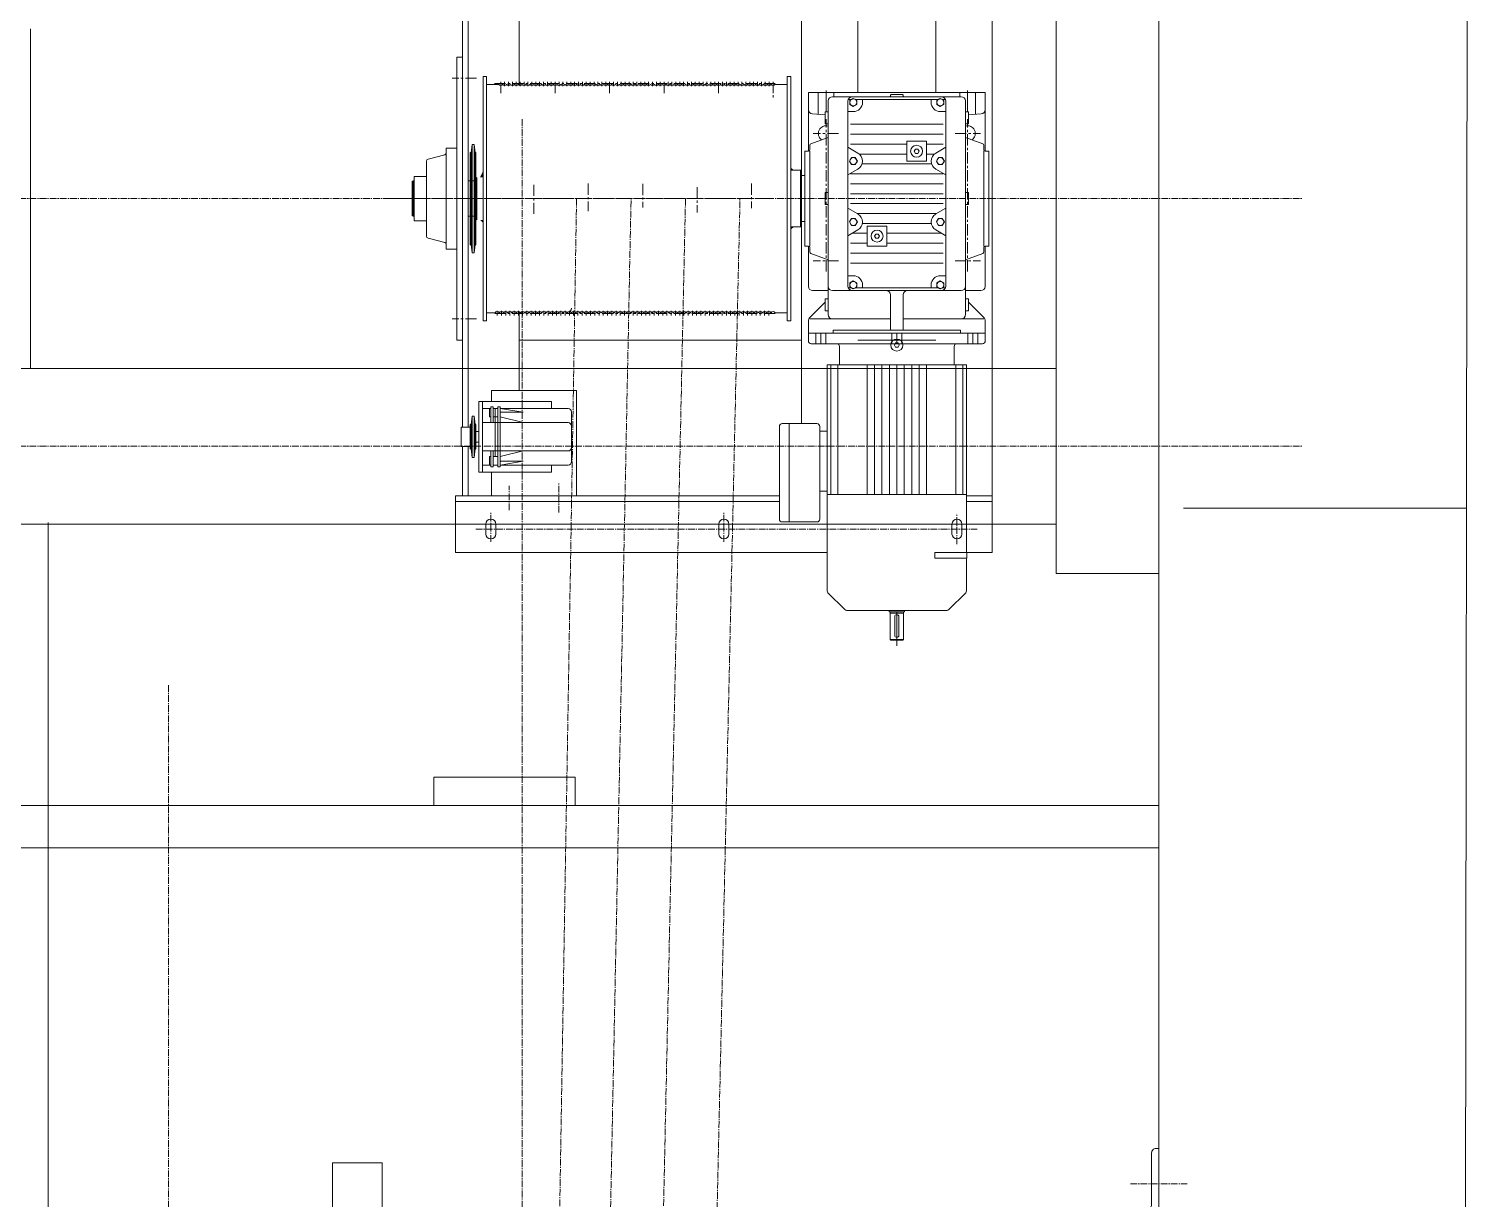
# Model space of a CAD drawing. Header units: millimetres. Extents: x 53635 to 142317, y 101101 to 147193.
# Drawn here: x 75618 to 77653, y 119995 to 121649 of the extents above; entities that cross this region are included whole.
import ezdxf

# ---------------------------------------------------------------- set-up
doc = ezdxf.new("R2010")
doc.units = ezdxf.units.MM
doc.header["$LTSCALE"] = 0.5
doc.header["$MEASUREMENT"] = 0
for name, pattern in [('AXES', [50.8, 31.75, -6.35, 6.35, -6.35]), ('AXES2', [28.575, 19.05, -3.175, 3.175, -3.175]), ('CONTINU', [0])]:
    doc.linetypes.add(name, pattern=pattern)
doc.layers.get('0').update_dxf_attribs({"lineweight": 0})
for name, color, linetype, lineweight in [('-AXE', 1, 'AXES2', 0), ('-beton', 6, 'Continuous', 0), ('-fort', 7, 'Continuous', 0), ('ASHADE', 7, 'CONTINU', 0), ('AXE', 1, 'AXES2', 0), ('AXES', 1, 'AXES', 0), ('FIN', 1, 'Continuous', 0), ('FORT', 7, 'Continuous', 0)]:
    doc.layers.add(name, color=color, linetype=linetype, lineweight=lineweight)

msp = doc.modelspace()

# ---------------------------------------------------------------- linework, layer by layer
at = {"layer": '-AXE'}
for p, q in [((70604.5, 121409.09), (77418.31, 121409.09)), ((70604.5, 121059.09), (77418.31, 121059.09)), ((77175.88, 120016.59), (77256.21, 120016.59))]:
    msp.add_line(p, q, dxfattribs=at)
at = {"layer": '-beton'}
for p, q in [((77626.32, 104896.59), (77653.47, 122516.59)), ((77215.89, 105296.59), (77215.89, 122146.59)), ((77651.08, 120971.59), (77251.08, 120971.59))]:
    msp.add_line(p, q, dxfattribs=at)
at = {"layer": '-fort'}
for p, q in [((75620.9, 121649.09), (75620.9, 121169.09)), ((70960.9, 121169.09), (77070.89, 121169.09)), ((70960.9, 120949.09), (77070.89, 120949.09)), ((75645.9, 120951.59), (75645.9, 119946.59)), ((70815.89, 120551.59), (77215.89, 120551.59)), ((70815.89, 120491.59), (77215.89, 120491.59))]:
    msp.add_line(p, q, dxfattribs=at)
msp.add_lwpolyline([(77215.89, 120879.09), (77215.89, 121939.09), (77070.89, 121939.09), (77070.89, 120879.09)], close=True, dxfattribs=at)
msp.add_lwpolyline([(77205.9, 120060.59, -0.4142136), (77211.9, 120066.59), (77215.9, 120066.59), (77215.9, 119966.59), (77115.9, 119966.59), (77115.9, 119970.59, -0.4142136), (77121.9, 119976.59), (77193.9, 119976.59, 0.4142136), (77205.9, 119988.59)], format="xyb", close=True, dxfattribs=at)
for p, q in [((76223.64, 121609.09), (76223.64, 121209.09)), ((76260.64, 121409.09), (76260.64, 121581.59)), ((76265.64, 121409.09), (76265.64, 121581.59)), ((76690.64, 121409.09), (76690.64, 121581.59)), ((76695.64, 121409.09), (76695.64, 121581.59)), ((76283.08, 121570.59), (76265.64, 121570.59)), ((76288.58, 121570.59), (76288.21, 121570.59)), ((76294.08, 121570.59), (76293.71, 121570.59)), ((76299.58, 121570.59), (76299.21, 121570.59)), ((76305.08, 121570.59), (76304.71, 121570.59)), ((76310.58, 121570.59), (76310.21, 121570.59)), ((76316.08, 121570.59), (76315.71, 121570.59)), ((76321.58, 121570.59), (76321.21, 121570.59)), ((76327.08, 121570.59), (76326.71, 121570.59)), ((76332.58, 121570.59), (76332.21, 121570.59)), ((76338.08, 121570.59), (76337.71, 121570.59)), ((76343.58, 121570.59), (76343.21, 121570.59)), ((76349.08, 121570.59), (76348.71, 121570.59)), ((76354.58, 121570.59), (76354.21, 121570.59)), ((76360.08, 121570.59), (76359.71, 121570.59)), ((76365.58, 121570.59), (76365.21, 121570.59)), ((76371.08, 121570.59), (76370.71, 121570.59)), ((76376.58, 121570.59), (76376.21, 121570.59)), ((76382.08, 121570.59), (76381.71, 121570.59)), ((76387.58, 121570.59), (76387.21, 121570.59)), ((76393.08, 121570.59), (76392.71, 121570.59)), ((76398.58, 121570.59), (76398.21, 121570.59)), ((76404.08, 121570.59), (76403.71, 121570.59)), ((76409.58, 121570.59), (76409.21, 121570.59)), ((76415.08, 121570.59), (76414.71, 121570.59)), ((76420.58, 121570.59), (76420.21, 121570.59)), ((76426.08, 121570.59), (76425.71, 121570.59)), ((76431.58, 121570.59), (76431.21, 121570.59)), ((76437.08, 121570.59), (76436.71, 121570.59)), ((76442.58, 121570.59), (76442.21, 121570.59)), ((76448.08, 121570.59), (76447.71, 121570.59)), ((76453.58, 121570.59), (76453.21, 121570.59)), ((76459.08, 121570.59), (76458.71, 121570.59)), ((76464.58, 121570.59), (76464.21, 121570.59)), ((76470.08, 121570.59), (76469.71, 121570.59)), ((76475.58, 121570.59), (76475.21, 121570.59)), ((76481.08, 121570.59), (76480.71, 121570.59)), ((76486.58, 121570.59), (76486.21, 121570.59)), ((76492.08, 121570.59), (76491.71, 121570.59)), ((76497.58, 121570.59), (76497.21, 121570.59)), ((76503.08, 121570.59), (76502.71, 121570.59)), ((76508.58, 121570.59), (76508.21, 121570.59)), ((76514.08, 121570.59), (76513.71, 121570.59)), ((76519.58, 121570.59), (76519.21, 121570.59)), ((76525.08, 121570.59), (76524.71, 121570.59)), ((76530.58, 121570.59), (76530.21, 121570.59)), ((76536.08, 121570.59), (76535.71, 121570.59)), ((76541.58, 121570.59), (76541.21, 121570.59)), ((76547.08, 121570.59), (76546.71, 121570.59)), ((76552.58, 121570.59), (76552.21, 121570.59)), ((76558.08, 121570.59), (76557.71, 121570.59)), ((76563.58, 121570.59), (76563.21, 121570.59)), ((76569.08, 121570.59), (76568.71, 121570.59)), ((76574.58, 121570.59), (76574.21, 121570.59)), ((76580.08, 121570.59), (76579.71, 121570.59)), ((76585.58, 121570.59), (76585.21, 121570.59)), ((76591.08, 121570.59), (76590.71, 121570.59)), ((76596.58, 121570.59), (76596.21, 121570.59)), ((76602.08, 121570.59), (76601.71, 121570.59)), ((76607.58, 121570.59), (76607.21, 121570.59)), ((76613.08, 121570.59), (76612.71, 121570.59)), ((76618.58, 121570.59), (76618.21, 121570.59)), ((76624.08, 121570.59), (76623.71, 121570.59)), ((76629.58, 121570.59), (76629.21, 121570.59)), ((76635.08, 121570.59), (76634.71, 121570.59)), ((76640.58, 121570.59), (76640.21, 121570.59)), ((76646.08, 121570.59), (76645.71, 121570.59)), ((76651.58, 121570.59), (76651.21, 121570.59)), ((76657.08, 121570.59), (76656.71, 121570.59)), ((76662.58, 121570.59), (76662.21, 121570.59)), ((76668.08, 121570.59), (76667.71, 121570.59)), ((76690.64, 121570.59), (76673.21, 121570.59)), ((76720.64, 121559.09), (76720.64, 121534.67)), ((76845.64, 121559.09), (76720.64, 121559.09)), ((76720.64, 121559.09), (76720.64, 121476.09)), ((76734.64, 121559.09), (76734.64, 121529.09)), ((76745.64, 121562.09), (76745.64, 121531.59)), ((76756.64, 121559.09), (76756.64, 121553.09)), ((76836.64, 121555.09), (76836.64, 121554.09)), ((76845.64, 121556.09), (76837.64, 121556.09)), ((76970.64, 121559.09), (76845.64, 121559.09)), ((76853.64, 121556.09), (76845.64, 121556.09)), ((76854.64, 121555.09), (76854.64, 121554.09)), ((76934.64, 121559.09), (76934.64, 121553.09)), ((76945.64, 121562.09), (76945.64, 121531.59)), ((76956.64, 121559.09), (76956.64, 121529.09)), ((76970.64, 121559.09), (76970.64, 121534.67)), ((76970.64, 121559.09), (76970.64, 121476.09)), ((76748.64, 121547.09), (76748.64, 121285.09)), ((76782.64, 121553.09), (76754.64, 121553.09)), ((76776.14, 121546.59), (76776.14, 121481.69)), ((76781.34, 121549.09), (76777.44, 121549.09)), ((76784.14, 121550.69), (76779.24, 121547.89)), ((76779.24, 121547.89), (76779.24, 121542.29)), ((76779.24, 121542.29), (76784.14, 121539.39)), ((76908.64, 121553.09), (76782.64, 121553.09)), ((76835.64, 121553.09), (76782.64, 121553.09)), ((76784.14, 121550.69), (76789.04, 121547.89)), ((76789.04, 121542.29), (76784.14, 121539.39)), ((76904.27, 121549.09), (76786.94, 121549.09)), ((76789.04, 121547.89), (76789.04, 121542.29)), ((76797.14, 121549.09), (76797.14, 121545.09)), ((76908.64, 121553.09), (76855.64, 121553.09)), ((76894.14, 121549.09), (76894.14, 121545.09)), ((76907.14, 121550.79), (76902.24, 121547.89)), ((76902.24, 121547.89), (76902.24, 121542.29)), ((76902.24, 121542.29), (76907.14, 121539.49)), ((76907.14, 121550.79), (76912.04, 121547.89)), ((76912.04, 121542.29), (76907.14, 121539.49)), ((76936.64, 121553.09), (76908.64, 121553.09)), ((76913.84, 121549.09), (76910.02, 121549.09)), ((76912.04, 121547.89), (76912.04, 121542.29)), ((76915.14, 121546.59), (76915.14, 121481.69)), ((76942.64, 121547.09), (76942.64, 121531.59)), ((76726.22, 121528.69), (76744.14, 121527.41)), ((76748.64, 121531.59), (76744.14, 121531.59)), ((76744.14, 121531.59), (76744.14, 121514.59)), ((76744.14, 121514.59), (76748.64, 121514.59)), ((76748.64, 121514.59), (76748.64, 121531.59)), ((76748.64, 121527.09), (76748.64, 121527.09)), ((76784.14, 121532.09), (76776.14, 121532.09)), ((76911.14, 121514.09), (76780.14, 121514.09)), ((76915.14, 121532.09), (76907.14, 121532.09)), ((76942.64, 121531.59), (76942.64, 121514.59)), ((76947.14, 121531.59), (76942.64, 121531.59)), ((76942.64, 121514.59), (76947.14, 121514.59)), ((76942.64, 121514.59), (76942.64, 121417.59)), ((76947.14, 121514.59), (76947.14, 121531.59)), ((76965.07, 121528.69), (76947.14, 121527.41)), ((76748.64, 121495.55), (76723.96, 121486.56)), ((76911.14, 121500.09), (76780.14, 121500.09)), ((76942.64, 121495.55), (76967.33, 121486.56)), ((76208.64, 121479.59), (76208.64, 121409.09)), ((76209.64, 121480.59), (76223.64, 121480.59)), ((76720.64, 121476.09), (76715.64, 121476.09)), ((76715.64, 121476.09), (76715.64, 121409.09)), ((76722.64, 121484.68), (76722.64, 121478.09)), ((76722.64, 121476.09), (76722.64, 121342.09)), ((76776.14, 121481.69), (76776.14, 121442.49)), ((76776.14, 121481.69), (76790.64, 121473.39)), ((76859.64, 121486.09), (76780.14, 121486.09)), ((76859.64, 121490.09), (76859.64, 121462.09)), ((76887.64, 121490.09), (76859.64, 121490.09)), ((76871.91, 121479.09), (76870.18, 121476.09)), ((76870.18, 121476.09), (76871.91, 121473.09)), ((76875.37, 121479.09), (76871.91, 121479.09)), ((76877.11, 121476.09), (76875.37, 121479.09)), ((76875.37, 121473.09), (76877.11, 121476.09)), ((76887.64, 121490.09), (76887.64, 121462.09)), ((76911.14, 121486.09), (76887.64, 121486.09)), ((76915.14, 121481.69), (76900.64, 121473.39)), ((76915.14, 121481.69), (76915.14, 121442.49)), ((76915.14, 121481.69), (76915.14, 121442.49)), ((76968.64, 121484.68), (76968.64, 121478.09)), ((76968.64, 121476.09), (76968.64, 121342.09)), ((76975.64, 121476.09), (76970.64, 121476.09)), ((76975.64, 121476.09), (76975.64, 121409.09)), ((76180.64, 121461.98), (76180.64, 121409.09)), ((76182.87, 121464.88), (76206.42, 121471.19)), ((76781.34, 121466.99), (76778.54, 121462.09)), ((76778.54, 121462.09), (76781.34, 121457.19)), ((76786.94, 121466.99), (76781.34, 121466.99)), ((76786.94, 121457.19), (76781.34, 121457.19)), ((76786.94, 121466.99), (76789.84, 121462.09)), ((76789.84, 121462.09), (76786.94, 121457.19)), ((76859.64, 121472.09), (76792.45, 121472.09)), ((76894.77, 121458.09), (76796.51, 121458.09)), ((76887.64, 121462.09), (76859.64, 121462.09)), ((76871.91, 121473.09), (76875.37, 121473.09)), ((76898.84, 121472.09), (76887.64, 121472.09)), ((76904.34, 121466.99), (76901.54, 121462.09)), ((76901.54, 121462.09), (76904.34, 121457.19)), ((76909.94, 121466.99), (76904.34, 121466.99)), ((76909.94, 121457.19), (76904.34, 121457.19)), ((76909.94, 121466.99), (76912.84, 121462.09)), ((76912.84, 121462.09), (76909.94, 121457.19)), ((76160.64, 121433.09), (76161.64, 121434.09)), ((76160.64, 121433.09), (76160.64, 121385.09)), ((76161.64, 121434.09), (76161.64, 121384.09)), ((76161.64, 121434.09), (76163.04, 121434.09)), ((76163.04, 121440.34), (76163.04, 121377.84)), ((76163.04, 121440.34), (76180.64, 121440.34)), ((76239.64, 121434.09), (76250.64, 121434.09)), ((76251.64, 121439.09), (76250.64, 121438.09)), ((76251.64, 121439.09), (76251.64, 121379.09)), ((76695.64, 121449.09), (76709.64, 121449.09)), ((76710.64, 121448.09), (76709.64, 121449.09)), ((76709.64, 121449.09), (76709.64, 121369.09)), ((76710.64, 121448.09), (76710.64, 121370.09)), ((76710.64, 121441.59), (76715.64, 121441.59)), ((76710.64, 121441.59), (76710.64, 121376.59)), ((76710.64, 121439.09), (76710.64, 121379.09)), ((76715.64, 121441.59), (76715.64, 121441.59)), ((76790.64, 121450.79), (76776.14, 121442.49)), ((76776.14, 121442.49), (76776.14, 121395.69)), ((76911.14, 121444.09), (76780.14, 121444.09)), ((76900.64, 121450.79), (76915.14, 121442.49)), ((76915.14, 121442.49), (76915.14, 121395.69)), ((76748.64, 121417.59), (76744.14, 121417.59)), ((76744.14, 121417.59), (76744.14, 121400.59)), ((76748.64, 121400.59), (76748.64, 121417.59)), ((76911.14, 121430.09), (76780.14, 121430.09)), ((76911.14, 121416.09), (76780.14, 121416.09)), ((76911.14, 121416.09), (76780.14, 121416.09)), ((76942.64, 121417.59), (76942.64, 121400.59)), ((76947.14, 121417.59), (76942.64, 121417.59)), ((76947.14, 121400.59), (76947.14, 121417.59)), ((76180.64, 121409.09), (76180.64, 121356.16)), ((76208.64, 121338.59), (76208.64, 121409.09)), ((76260.64, 121236.59), (76260.64, 121409.09)), ((76265.64, 121409.09), (76265.64, 121236.59)), ((76690.64, 121409.09), (76690.64, 121236.59)), ((76695.64, 121236.59), (76695.64, 121409.09)), ((76715.64, 121409.09), (76715.64, 121342.09)), ((76744.14, 121400.59), (76748.64, 121400.59)), ((76776.14, 121395.69), (76776.14, 121356.49)), ((76776.14, 121395.69), (76790.64, 121387.39)), ((76911.14, 121402.09), (76780.14, 121402.09)), ((76915.14, 121395.69), (76900.64, 121387.39)), ((76915.14, 121395.69), (76915.14, 121356.49)), ((76915.14, 121395.69), (76915.14, 121356.49)), ((76942.64, 121400.59), (76947.14, 121400.59)), ((76942.64, 121400.59), (76942.64, 121285.09)), ((76942.64, 121400.59), (76942.64, 121285.09)), ((76975.64, 121409.09), (76975.64, 121342.09)), ((76160.64, 121385.09), (76161.64, 121384.09)), ((76161.64, 121384.09), (76163.04, 121384.09)), ((76163.04, 121377.84), (76180.64, 121377.84)), ((76239.64, 121384.09), (76250.64, 121384.09)), ((76250.64, 121380.09), (76251.64, 121379.09)), ((76710.64, 121376.59), (76715.64, 121376.59)), ((76715.64, 121376.59), (76715.64, 121376.59)), ((76781.34, 121380.99), (76778.54, 121376.09)), ((76778.54, 121376.09), (76781.34, 121371.19)), ((76786.94, 121380.99), (76781.34, 121380.99)), ((76786.94, 121380.99), (76789.84, 121376.09)), ((76789.84, 121376.09), (76786.94, 121371.19)), ((76901.87, 121388.09), (76789.42, 121388.09)), ((76894.3, 121374.09), (76796.99, 121374.09)), ((76904.34, 121380.99), (76901.54, 121376.09)), ((76901.54, 121376.09), (76904.34, 121371.19)), ((76909.94, 121380.99), (76904.34, 121380.99)), ((76909.94, 121380.99), (76912.84, 121376.09)), ((76912.84, 121376.09), (76909.94, 121371.19)), ((76182.87, 121353.29), (76206.42, 121346.98)), ((76695.64, 121369.09), (76709.64, 121369.09)), ((76710.64, 121370.09), (76709.64, 121369.09)), ((76790.64, 121364.79), (76776.14, 121356.49)), ((76776.14, 121356.49), (76776.14, 121285.59)), ((76786.94, 121371.19), (76781.34, 121371.19)), ((76803.64, 121360.09), (76782.43, 121360.09)), ((76803.64, 121370.09), (76803.64, 121342.09)), ((76831.64, 121370.09), (76803.64, 121370.09)), ((76815.91, 121359.09), (76814.18, 121356.09)), ((76814.18, 121356.09), (76815.91, 121353.09)), ((76819.37, 121359.09), (76815.91, 121359.09)), ((76815.91, 121353.09), (76819.37, 121353.09)), ((76821.11, 121356.09), (76819.37, 121359.09)), ((76819.37, 121353.09), (76821.11, 121356.09)), ((76831.64, 121370.09), (76831.64, 121342.09)), ((76908.85, 121360.09), (76831.64, 121360.09)), ((76900.64, 121364.79), (76915.14, 121356.49)), ((76909.94, 121371.19), (76904.34, 121371.19)), ((76915.14, 121356.49), (76915.14, 121285.59)), ((76209.64, 121337.59), (76223.64, 121337.59)), ((76720.64, 121342.09), (76715.64, 121342.09)), ((76720.64, 121342.09), (76720.64, 121285.09)), ((76722.64, 121340.09), (76722.64, 121333.49)), ((76723.96, 121331.61), (76748.64, 121322.62)), ((76803.64, 121346.09), (76780.14, 121346.09)), ((76911.14, 121332.09), (76780.14, 121332.09)), ((76831.64, 121342.09), (76803.64, 121342.09)), ((76911.14, 121346.09), (76831.64, 121346.09)), ((76967.33, 121331.61), (76942.64, 121322.62)), ((76968.64, 121340.09), (76968.64, 121333.49)), ((76975.64, 121342.09), (76970.64, 121342.09)), ((76970.64, 121342.09), (76970.64, 121285.09)), ((76911.14, 121318.09), (76780.14, 121318.09)), ((76784.14, 121300.09), (76776.14, 121300.09)), ((76784.14, 121292.69), (76779.24, 121289.89)), ((76784.14, 121292.69), (76789.04, 121289.89)), ((76907.14, 121292.69), (76902.24, 121289.89)), ((76915.14, 121300.09), (76907.14, 121300.09)), ((76907.14, 121292.69), (76912.04, 121289.89)), ((76748.64, 121279.09), (76726.64, 121279.09)), ((76748.64, 121285.09), (76748.64, 121245.09)), ((76748.64, 121279.09), (76748.64, 121267.09)), ((76782.64, 121279.09), (76754.64, 121279.09)), ((76781.27, 121283.09), (76777.44, 121283.09)), ((76779.24, 121289.89), (76779.24, 121284.29)), ((76779.24, 121284.29), (76784.14, 121281.39)), ((76908.64, 121279.09), (76782.64, 121279.09)), ((76789.04, 121284.29), (76784.14, 121281.39)), ((76904.27, 121283.09), (76787.02, 121283.09)), ((76789.04, 121289.89), (76789.04, 121284.29)), ((76797.14, 121287.09), (76797.14, 121283.09)), ((76836.64, 121273.09), (76836.64, 121224.09)), ((76854.64, 121273.09), (76854.64, 121224.09)), ((76894.14, 121287.09), (76894.14, 121283.09)), ((76902.24, 121289.89), (76902.24, 121284.29)), ((76902.24, 121284.29), (76907.14, 121281.39)), ((76912.04, 121284.29), (76907.14, 121281.39)), ((76936.64, 121279.09), (76908.64, 121279.09)), ((76913.84, 121283.09), (76910.02, 121283.09)), ((76912.04, 121289.89), (76912.04, 121284.29)), ((76942.64, 121285.09), (76942.64, 121267.59)), ((76964.64, 121279.09), (76942.64, 121279.09)), ((76942.64, 121279.09), (76942.64, 121267.59)), ((76744.14, 121262.58), (76722.4, 121240.84)), ((76748.64, 121267.59), (76744.14, 121267.59)), ((76744.14, 121267.59), (76744.14, 121250.59)), ((76744.14, 121250.59), (76748.64, 121250.59)), ((76748.64, 121250.59), (76748.64, 121267.59)), ((76748.64, 121267.09), (76748.64, 121267.08)), ((76942.64, 121267.59), (76942.64, 121250.59)), ((76947.14, 121267.59), (76942.64, 121267.59)), ((76942.64, 121250.59), (76947.14, 121250.59)), ((76942.64, 121250.59), (76942.64, 121245.09)), ((76947.14, 121250.59), (76947.14, 121267.59)), ((76947.14, 121262.59), (76968.89, 121240.84)), ((76277.82, 121247.59), (76265.64, 121247.59)), ((76283.82, 121247.59), (76283.47, 121247.59)), ((76289.82, 121247.59), (76289.47, 121247.59)), ((76295.82, 121247.59), (76295.47, 121247.59)), ((76301.82, 121247.59), (76301.47, 121247.59)), ((76307.82, 121247.59), (76307.47, 121247.59)), ((76313.82, 121247.59), (76313.47, 121247.59)), ((76319.82, 121247.59), (76319.47, 121247.59)), ((76325.82, 121247.59), (76325.47, 121247.59)), ((76331.82, 121247.59), (76331.47, 121247.59)), ((76337.82, 121247.59), (76337.47, 121247.59)), ((76343.82, 121247.59), (76343.47, 121247.59)), ((76349.82, 121247.59), (76349.47, 121247.59)), ((76355.82, 121247.59), (76355.47, 121247.59)), ((76361.82, 121247.59), (76361.47, 121247.59)), ((76367.82, 121247.59), (76367.47, 121247.59)), ((76373.82, 121247.59), (76373.47, 121247.59)), ((76379.82, 121247.59), (76379.47, 121247.59)), ((76385.82, 121247.59), (76385.47, 121247.59)), ((76391.82, 121247.59), (76391.47, 121247.59)), ((76397.82, 121247.59), (76397.47, 121247.59)), ((76403.82, 121247.59), (76403.47, 121247.59)), ((76409.82, 121247.59), (76409.47, 121247.59)), ((76415.82, 121247.59), (76415.47, 121247.59)), ((76421.82, 121247.59), (76421.47, 121247.59)), ((76427.82, 121247.59), (76427.47, 121247.59)), ((76433.82, 121247.59), (76433.47, 121247.59)), ((76439.82, 121247.59), (76439.47, 121247.59)), ((76445.82, 121247.59), (76445.47, 121247.59)), ((76451.82, 121247.59), (76451.47, 121247.59)), ((76457.82, 121247.59), (76457.47, 121247.59)), ((76463.82, 121247.59), (76463.47, 121247.59)), ((76469.82, 121247.59), (76469.47, 121247.59)), ((76475.82, 121247.59), (76475.47, 121247.59)), ((76481.82, 121247.59), (76481.47, 121247.59)), ((76487.82, 121247.59), (76487.47, 121247.59)), ((76493.82, 121247.59), (76493.47, 121247.59)), ((76499.82, 121247.59), (76499.47, 121247.59)), ((76505.82, 121247.59), (76505.47, 121247.59)), ((76511.82, 121247.59), (76511.47, 121247.59)), ((76517.82, 121247.59), (76517.47, 121247.59)), ((76523.82, 121247.59), (76523.47, 121247.59)), ((76529.82, 121247.59), (76529.47, 121247.59)), ((76535.82, 121247.59), (76535.47, 121247.59)), ((76541.82, 121247.59), (76541.47, 121247.59)), ((76547.82, 121247.59), (76547.47, 121247.59)), ((76553.82, 121247.59), (76553.47, 121247.59)), ((76559.82, 121247.59), (76559.47, 121247.59)), ((76565.82, 121247.59), (76565.47, 121247.59)), ((76571.82, 121247.59), (76571.47, 121247.59)), ((76577.82, 121247.59), (76577.47, 121247.59)), ((76583.82, 121247.59), (76583.47, 121247.59)), ((76589.82, 121247.59), (76589.47, 121247.59)), ((76595.82, 121247.59), (76595.47, 121247.59)), ((76601.82, 121247.59), (76601.47, 121247.59)), ((76607.82, 121247.59), (76607.47, 121247.59)), ((76613.82, 121247.59), (76613.47, 121247.59)), ((76619.82, 121247.59), (76619.47, 121247.59)), ((76625.82, 121247.59), (76625.47, 121247.59)), ((76631.82, 121247.59), (76631.47, 121247.59)), ((76637.82, 121247.59), (76637.47, 121247.59)), ((76643.82, 121247.59), (76643.47, 121247.59)), ((76649.82, 121247.59), (76649.47, 121247.59)), ((76655.82, 121247.59), (76655.47, 121247.59)), ((76661.82, 121247.59), (76661.47, 121247.59)), ((76667.82, 121247.59), (76667.47, 121247.59)), ((76690.64, 121247.59), (76673.47, 121247.59)), ((76720.64, 121236.6), (76720.64, 121219.09)), ((76836.64, 121239.09), (76722.64, 121239.09)), ((76836.64, 121239.09), (76754.64, 121239.09)), ((76854.64, 121239.09), (76854.64, 121239.09)), ((76968.64, 121239.09), (76854.64, 121239.09)), ((76854.64, 121239.09), (76854.64, 121239.09)), ((76936.64, 121239.09), (76854.64, 121239.09)), ((76970.64, 121236.6), (76970.64, 121219.09)), ((76755.64, 121219.09), (76720.64, 121219.09)), ((76720.64, 121219.09), (76720.64, 121208.09)), ((76720.64, 121219.09), (76720.64, 121219.09)), ((76720.64, 121219.09), (76720.64, 121219.09)), ((76755.64, 121219.09), (76720.64, 121219.09)), ((76731.14, 121219.09), (76731.14, 121204.09)), ((76738.14, 121219.09), (76738.14, 121204.09)), ((76745.14, 121219.09), (76745.14, 121204.09)), ((76935.64, 121223.09), (76755.64, 121223.09)), ((76755.64, 121223.09), (76755.64, 121219.09)), ((76935.64, 121219.09), (76755.64, 121219.09)), ((76935.64, 121219.09), (76755.64, 121219.09)), ((76838.64, 121219.09), (76838.64, 121204.09)), ((76838.64, 121219.09), (76838.64, 121204.09)), ((76838.64, 121219.09), (76838.64, 121204.09)), ((76838.64, 121219.09), (76838.64, 121204.09)), ((76845.64, 121219.09), (76845.64, 121204.09)), ((76845.64, 121219.09), (76845.64, 121204.09)), ((76845.64, 121219.09), (76845.64, 121204.09)), ((76852.64, 121219.09), (76852.64, 121204.09)), ((76852.64, 121219.09), (76852.64, 121204.09)), ((76852.64, 121219.09), (76852.64, 121204.09)), ((76852.64, 121219.09), (76852.64, 121204.09)), ((76935.64, 121223.09), (76935.64, 121219.09)), ((76970.64, 121219.09), (76935.64, 121219.09)), ((76970.64, 121219.09), (76935.64, 121219.09)), ((76946.14, 121219.09), (76946.14, 121204.09)), ((76953.14, 121219.09), (76953.14, 121204.09)), ((76960.14, 121219.09), (76960.14, 121204.09)), ((76970.64, 121219.09), (76970.64, 121208.09)), ((76760.64, 121204.09), (76724.64, 121204.09)), ((76930.64, 121204.09), (76760.64, 121204.09)), ((76764.64, 121200.09), (76764.64, 121174.09)), ((76843.91, 121205.09), (76842.18, 121202.09)), ((76842.18, 121202.09), (76843.91, 121199.09)), ((76847.37, 121205.09), (76843.91, 121205.09)), ((76847.37, 121199.09), (76843.91, 121199.09)), ((76847.37, 121205.09), (76849.11, 121202.09)), ((76849.11, 121202.09), (76847.37, 121199.09)), ((76926.64, 121200.09), (76926.64, 121174.09)), ((76966.64, 121204.09), (76930.64, 121204.09)), ((76944.14, 121174.09), (76747.14, 121174.09)), ((76747.14, 121174.09), (76747.14, 120991.09)), ((76752.14, 121174.09), (76752.14, 120991.09)), ((76762.14, 121174.09), (76762.14, 120991.09)), ((76926.64, 121174.09), (76764.64, 121174.09)), ((76803.64, 121174.09), (76803.64, 120991.09)), ((76814.14, 121174.09), (76814.14, 120991.09)), ((76824.64, 121174.09), (76824.64, 120991.09)), ((76835.14, 121174.09), (76835.14, 120991.09)), ((76845.64, 121174.09), (76845.64, 120991.09)), ((76856.14, 121174.09), (76856.14, 120991.09)), ((76866.64, 121174.09), (76866.64, 120991.09)), ((76877.14, 121174.09), (76877.14, 120991.09)), ((76887.64, 121174.09), (76887.64, 120991.09)), ((76929.14, 121174.09), (76929.14, 120991.09)), ((76939.14, 121174.09), (76939.14, 120991.09)), ((76944.14, 121174.09), (76944.14, 120991.09)), ((76679.64, 121087.09), (76679.64, 120956.09)), ((76683.64, 121091.09), (76732.64, 121091.09)), ((76693.64, 121091.09), (76693.64, 120952.09)), ((76736.64, 121087.09), (76736.64, 120956.09)), ((76736.64, 121080.59), (76736.64, 120995.59)), ((76736.64, 121080.59), (76747.14, 121080.59)), ((76747.14, 121080.59), (76747.14, 120995.59)), ((76736.64, 120995.59), (76747.14, 120995.59)), ((76747.14, 120995.59), (76747.14, 120991.09)), ((76747.14, 120991.09), (76747.14, 120855.98)), ((76845.64, 120991.09), (76747.14, 120991.09)), ((76747.14, 120991.09), (76747.14, 120991.09)), ((76747.14, 120991.09), (76747.14, 120991.09)), ((76752.14, 120991.09), (76752.14, 120991.09)), ((76762.14, 120991.09), (76762.14, 120991.09)), ((76803.64, 120991.09), (76803.64, 120991.09)), ((76814.14, 120991.09), (76814.14, 120991.09)), ((76824.64, 120991.09), (76824.64, 120991.09)), ((76835.14, 120991.09), (76835.14, 120991.09)), ((76944.14, 120991.09), (76845.64, 120991.09)), ((76856.14, 120991.09), (76856.14, 120991.09)), ((76866.64, 120991.09), (76866.64, 120991.09)), ((76877.14, 120991.09), (76877.14, 120991.09)), ((76887.64, 120991.09), (76887.64, 120991.09)), ((76929.14, 120991.09), (76929.14, 120991.09)), ((76939.14, 120991.09), (76939.14, 120991.09)), ((76944.14, 120991.09), (76944.14, 120909.09)), ((76683.64, 120952.09), (76732.64, 120952.09)), ((76899.29, 120909.09), (76899.29, 120901.09)), ((76944.77, 120909.09), (76899.29, 120909.09)), ((76944.77, 120909.09), (76944.77, 120901.09)), ((76944.77, 120901.09), (76899.29, 120901.09)), ((76944.14, 120901.09), (76944.14, 120855.98)), ((76749.19, 120851.03), (76771.09, 120829.14)), ((76942.09, 120851.03), (76920.19, 120829.14)), ((76845.64, 120827.09), (76776.04, 120827.09)), ((76856.64, 120827.09), (76834.64, 120827.09)), ((76834.64, 120827.09), (76834.64, 120825.09)), ((76856.64, 120825.09), (76834.64, 120825.09)), ((76855.14, 120825.09), (76836.14, 120825.09)), ((76836.14, 120825.09), (76836.14, 120786.09)), ((76855.14, 120823.09), (76836.14, 120823.09)), ((76915.24, 120827.09), (76845.64, 120827.09)), ((76845.64, 120825.09), (76845.64, 120777.09)), ((76855.14, 120825.09), (76855.14, 120786.09)), ((76856.64, 120827.09), (76856.64, 120825.09)), ((76842.64, 120818.09), (76842.64, 120792.09)), ((76848.64, 120818.09), (76848.64, 120792.09)), ((76855.14, 120786.09), (76836.14, 120786.09)), ((76836.14, 120786.09), (76837.14, 120785.09)), ((76854.14, 120785.09), (76837.14, 120785.09)), ((76855.14, 120786.09), (76854.14, 120785.09)), ((76191.39, 120591.59), (76190.89, 120591.09)), ((76190.89, 120591.09), (76190.89, 120552.09)), ((76191.39, 120591.59), (76390.39, 120591.59)), ((76390.89, 120591.09), (76390.39, 120591.59)), ((76390.89, 120591.09), (76390.89, 120552.09)), ((76190.89, 120552.09), (76191.39, 120551.59)), ((76191.39, 120551.59), (76390.39, 120551.59)), ((76390.39, 120551.59), (76390.89, 120552.09))]:
    msp.add_line(p, q)
for centre, radius in [((76784.14, 121545.09), 4.89), ((76907.14, 121545.09), 4.89), ((76873.64, 121476.09), 8.5), ((76784.14, 121462.09), 4.89), ((76907.14, 121462.09), 4.89), ((76784.14, 121376.09), 4.89), ((76907.14, 121376.09), 4.89), ((76817.64, 121356.09), 8.5), ((76784.14, 121287.09), 4.89), ((76907.14, 121287.09), 4.89), ((76845.64, 121202.09), 8.5)]:
    msp.add_circle(centre, radius)
for centre, radius, start, end in [((76837.64, 121555.09), 1, 90, 180), ((76853.64, 121555.09), 1, 0, 90), ((76726.64, 121534.67), 6, 180, 265.91), ((76754.64, 121547.09), 6, 90, 180), ((76782.64, 121546.59), 6.5, 90, 180), ((76784.14, 121545.09), 13, -90, 0), ((76835.64, 121554.09), 1, -90, 0), ((76855.64, 121554.09), 1, 180, 270), ((76907.14, 121545.09), 13, 180, 270), ((76908.64, 121546.59), 6.5, 0, 90), ((76936.64, 121547.09), 6, 0, 90), ((76964.64, 121534.67), 6, -85.91, 0), ((76745.64, 121501.09), 11, 74.16, 234.49), ((76945.64, 121501.09), 11, -54.5, 105.83), ((76205.64, 121474.09), 3, -75.00007, 0), ((76209.64, 121479.59), 1, 89.99993, 180), ((76720.64, 121478.09), 2, -90, 0), ((76724.64, 121484.68), 2, 110, 180), ((76966.64, 121484.68), 2, 0, 70), ((76970.64, 121478.09), 2, 180, 270), ((76183.64, 121461.98), 3, 104.99993, 180), ((76784.14, 121462.09), 13, -60, 60), ((76907.14, 121462.09), 13, 120, 240), ((76784.14, 121376.09), 13, -60, 60), ((76907.14, 121376.09), 13, 120, 240), ((76183.64, 121356.19), 3, 179.99985, 254.99993), ((76205.64, 121344.08), 3, -0.00015, 74.99993), ((76209.64, 121338.59), 1, 179.99985, 269.99993), ((76720.64, 121340.09), 2, 0, 90), ((76724.64, 121333.49), 2, 180, 250), ((76966.64, 121333.49), 2, -70, 0), ((76970.64, 121340.09), 2, 90, 180), ((76784.14, 121287.09), 13, 0, 90), ((76907.14, 121287.09), 13, 90, 180), ((76726.64, 121285.09), 6, 180, 270), ((76754.64, 121285.09), 6, 180, 270), ((76782.64, 121285.59), 6.5, 180, 270), ((76830.64, 121273.09), 6, 0, 90), ((76860.64, 121273.09), 6, 90, 180), ((76908.64, 121285.59), 6.5, -90, 0), ((76936.64, 121285.09), 6, -90, 0), ((76964.64, 121285.09), 6, -90, 0), ((76280.64, 121246.59), 3, 19.47122, 160.52878), ((76286.64, 121246.59), 3, 19.47122, 160.52878), ((76292.64, 121246.59), 3, 19.47122, 160.52878), ((76298.64, 121246.59), 3, 19.47122, 160.52878), ((76304.64, 121246.59), 3, 19.47122, 160.52878), ((76310.64, 121246.59), 3, 19.47122, 160.52878), ((76316.64, 121246.59), 3, 19.47122, 160.52878), ((76322.64, 121246.59), 3, 19.47122, 160.52878), ((76328.64, 121246.59), 3, 19.47122, 160.52878), ((76334.64, 121246.59), 3, 19.47122, 160.52878), ((76340.64, 121246.59), 3, 19.47122, 160.52878), ((76346.64, 121246.59), 3, 19.47122, 160.52878), ((76352.64, 121246.59), 3, 19.47122, 160.52878), ((76358.64, 121246.59), 3, 19.47122, 160.52878), ((76364.64, 121246.59), 3, 19.47122, 160.52878), ((76370.64, 121246.59), 3, 19.47122, 160.52878), ((76376.64, 121246.59), 3, 19.47122, 160.52878), ((76382.64, 121246.59), 3, 19.47122, 160.52878), ((76388.64, 121246.59), 3, 19.47122, 160.52878), ((76394.64, 121246.59), 3, 19.47122, 160.52878), ((76400.64, 121246.59), 3, 19.47122, 160.52878), ((76406.64, 121246.59), 3, 19.47122, 160.52878), ((76412.64, 121246.59), 3, 19.47122, 160.52878), ((76418.64, 121246.59), 3, 19.47122, 160.52878), ((76424.64, 121246.59), 3, 19.47122, 160.52878), ((76430.64, 121246.59), 3, 19.47122, 160.52878), ((76436.64, 121246.59), 3, 19.47122, 160.52878), ((76442.64, 121246.59), 3, 19.47122, 160.52878), ((76448.64, 121246.59), 3, 19.47122, 160.52878), ((76454.64, 121246.59), 3, 19.47122, 160.52878), ((76460.64, 121246.59), 3, 19.47122, 160.52878), ((76466.64, 121246.59), 3, 19.47122, 160.52878), ((76472.64, 121246.59), 3, 19.47122, 160.52878), ((76478.64, 121246.59), 3, 19.47122, 160.52878), ((76484.64, 121246.59), 3, 19.47122, 160.52878), ((76490.64, 121246.59), 3, 19.47122, 160.52878), ((76496.64, 121246.59), 3, 19.47122, 160.52878), ((76502.64, 121246.59), 3, 19.47122, 160.52878), ((76508.64, 121246.59), 3, 19.47122, 160.52878), ((76514.64, 121246.59), 3, 19.47122, 160.52878), ((76520.64, 121246.59), 3, 19.47122, 160.52878), ((76526.64, 121246.59), 3, 19.47122, 160.52878), ((76532.64, 121246.59), 3, 19.47122, 160.52878), ((76538.64, 121246.59), 3, 19.47122, 160.52878), ((76544.64, 121246.59), 3, 19.47122, 160.52878), ((76550.64, 121246.59), 3, 19.47122, 160.52878), ((76556.64, 121246.59), 3, 19.47122, 160.52878), ((76562.64, 121246.59), 3, 19.47122, 160.52878), ((76568.64, 121246.59), 3, 19.47122, 160.52878), ((76574.64, 121246.59), 3, 19.47122, 160.52878), ((76580.64, 121246.59), 3, 19.47122, 160.52878), ((76586.64, 121246.59), 3, 19.47122, 160.52878), ((76592.64, 121246.59), 3, 19.47122, 160.52878), ((76598.64, 121246.59), 3, 19.47122, 160.52878), ((76604.64, 121246.59), 3, 19.47122, 160.52878), ((76610.64, 121246.59), 3, 19.47122, 160.52878), ((76616.64, 121246.59), 3, 19.47122, 160.52878), ((76622.64, 121246.59), 3, 19.47122, 160.52878), ((76628.64, 121246.59), 3, 19.47122, 160.52878), ((76634.64, 121246.59), 3, 19.47122, 160.52878), ((76640.64, 121246.59), 3, 19.47122, 160.52878), ((76646.64, 121246.59), 3, 19.47122, 160.52878), ((76652.64, 121246.59), 3, 19.47122, 160.52878), ((76658.64, 121246.59), 3, 19.47122, 160.52878), ((76664.64, 121246.59), 3, 19.47122, 160.52878), ((76670.64, 121246.59), 3, 19.47122, 160.52878), ((76726.64, 121236.6), 6, 135, 180), ((76754.64, 121245.09), 6, 180, 270), ((76936.64, 121245.09), 6, -90, 0), ((76964.64, 121236.6), 6, 0, 45), ((76838.64, 121224.09), 2, 180, 210), ((76852.64, 121224.09), 2, -30.01, 0), ((76724.64, 121208.09), 4, 180, 270), ((76760.64, 121200.09), 4, 0, 90), ((76930.64, 121200.09), 4, 90, 180), ((76966.64, 121208.09), 4, -90, 0), ((76683.64, 121087.09), 4, 90, 180), ((76732.64, 121087.09), 4, 0, 90), ((76683.64, 120956.09), 4, 180, 270), ((76732.64, 120956.09), 4, -90, 0), ((76754.14, 120855.98), 7, 180, 225), ((76937.14, 120855.98), 7, -45, 0), ((76776.04, 120834.09), 7, -135, -90), ((76915.24, 120834.09), 7, -90, -45), ((76845.64, 120818.09), 3, 0, 180), ((76845.64, 120792.09), 3, 180, 360)]:
    msp.add_arc(centre, radius, start, end)
for points in [[(76695.64, 121449.09), (76695.64, 121453.09), (76700.02, 121449.09)], [(76260.64, 121439.09), (76260.64, 121448.09), (76256.27, 121439.09)], [(76260.64, 121379.09), (76260.64, 121375.09), (76256.27, 121379.09)], [(76695.64, 121369.09), (76695.64, 121365.09), (76700.02, 121369.09)]]:
    msp.add_solid(points)
at = {"layer": 'ASHADE', "ltscale": 2}
for p, q in [((76980.64, 121909.09), (76980.64, 120909.09)), ((76231.64, 121829.09), (76231.64, 121085.99)), ((76239.64, 121829.09), (76239.64, 121085.99)), ((76311.64, 121829.09), (76311.64, 121569.28)), ((76710.64, 121829.09), (76710.64, 121091.09)), ((76790.64, 121829.09), (76790.64, 121559.09)), ((76900.64, 121829.09), (76900.64, 121559.09)), ((76231.64, 121609.09), (76223.64, 121609.09)), ((76311.64, 121249.41), (76311.64, 121138.09)), ((76231.64, 121209.09), (76223.64, 121209.09)), ((76311.64, 121209.09), (76710.64, 121209.09)), ((76790.64, 121209.09), (76900.64, 121209.09)), ((76311.64, 121169.09), (76710.64, 121169.09)), ((76790.64, 121169.09), (76900.64, 121169.09)), ((76272.64, 121122.49), (76272.64, 121138.09)), ((76272.64, 121138.09), (76392.64, 121138.09)), ((76392.64, 120989.09), (76392.64, 121138.09)), ((76231.64, 121058.99), (76231.64, 120989.09)), ((76239.64, 121058.99), (76239.64, 120989.09)), ((76272.64, 120989.09), (76272.64, 121022.49)), ((76221.64, 120989.09), (76221.64, 120909.09)), ((76221.64, 120989.09), (76679.64, 120989.09)), ((76392.64, 120989.09), (76272.64, 120989.09)), ((76944.14, 120989.09), (76980.64, 120989.09)), ((76221.64, 120981.09), (76679.64, 120981.09)), ((76944.14, 120981.09), (76980.64, 120981.09)), ((76264.64, 120935.09), (76264.64, 120949.09)), ((76278.64, 120935.09), (76278.64, 120949.09)), ((76594.14, 120935.09), (76594.14, 120949.09)), ((76608.14, 120935.09), (76608.14, 120949.09)), ((76923.64, 120935.09), (76923.64, 120949.09)), ((76937.64, 120935.09), (76937.64, 120949.09)), ((76221.64, 120909.09), (76747.14, 120909.09)), ((76944.14, 120909.09), (76980.64, 120909.09))]:
    msp.add_line(p, q, dxfattribs=at)
for centre, radius, start, end in [((76285.64, 121571.59), 2.75, -158.67631, -21.32369), ((76291.14, 121571.59), 2.75, -158.67631, -21.32369), ((76296.64, 121571.59), 2.75, -158.67631, -21.32369), ((76302.14, 121571.59), 2.75, -158.67631, -21.32369), ((76307.64, 121571.59), 2.75, -158.67631, -21.32369), ((76313.14, 121571.59), 2.75, -158.67631, -21.32369), ((76318.64, 121571.59), 2.75, -158.67631, -21.32369), ((76324.14, 121571.59), 2.75, -158.67631, -21.32369), ((76329.64, 121571.59), 2.75, -158.67631, -21.32369), ((76335.14, 121571.59), 2.75, -158.67631, -21.32369), ((76340.64, 121571.59), 2.75, -158.67631, -21.32369), ((76346.14, 121571.59), 2.75, -158.67631, -21.32369), ((76351.64, 121571.59), 2.75, -158.67631, -21.32369), ((76357.14, 121571.59), 2.75, -158.67631, -21.32369), ((76362.64, 121571.59), 2.75, -158.67631, -21.32369), ((76368.14, 121571.59), 2.75, -158.67631, -21.32369), ((76373.64, 121571.59), 2.75, -158.67631, -21.32369), ((76379.14, 121571.59), 2.75, -158.67631, -21.32369), ((76384.64, 121571.59), 2.75, -158.67631, -21.32369), ((76390.14, 121571.59), 2.75, -158.67631, -21.32369), ((76395.64, 121571.59), 2.75, -158.67631, -21.32369), ((76401.14, 121571.59), 2.75, -158.67631, -21.32369), ((76406.64, 121571.59), 2.75, -158.67631, -21.32369), ((76412.14, 121571.59), 2.75, -158.67631, -21.32369), ((76417.64, 121571.59), 2.75, -158.67631, -21.32369), ((76423.14, 121571.59), 2.75, -158.67631, -21.32369), ((76428.64, 121571.59), 2.75, -158.67631, -21.32369), ((76434.14, 121571.59), 2.75, -158.67631, -21.32369), ((76439.64, 121571.59), 2.75, -158.67631, -21.32369), ((76445.14, 121571.59), 2.75, -158.67631, -21.32369), ((76450.64, 121571.59), 2.75, -158.67631, -21.32369), ((76456.14, 121571.59), 2.75, -158.67631, -21.32369), ((76461.64, 121571.59), 2.75, -158.67631, -21.32369), ((76467.14, 121571.59), 2.75, -158.67631, -21.32369), ((76472.64, 121571.59), 2.75, -158.67631, -21.32369), ((76478.14, 121571.59), 2.75, -158.67631, -21.32369), ((76483.64, 121571.59), 2.75, -158.67631, -21.32369), ((76489.14, 121571.59), 2.75, -158.67631, -21.32369), ((76494.64, 121571.59), 2.75, -158.67631, -21.32369), ((76500.14, 121571.59), 2.75, -158.67631, -21.32369), ((76505.64, 121571.59), 2.75, -158.67631, -21.32369), ((76511.14, 121571.59), 2.75, -158.67631, -21.32369), ((76516.64, 121571.59), 2.75, -158.67631, -21.32369), ((76522.14, 121571.59), 2.75, -158.67631, -21.32369), ((76527.64, 121571.59), 2.75, -158.67631, -21.32369), ((76533.14, 121571.59), 2.75, -158.67631, -21.32369), ((76538.64, 121571.59), 2.75, -158.67631, -21.32369), ((76544.14, 121571.59), 2.75, -158.67631, -21.32369), ((76549.64, 121571.59), 2.75, -158.67631, -21.32369), ((76555.14, 121571.59), 2.75, -158.67631, -21.32369), ((76560.64, 121571.59), 2.75, -158.67631, -21.32369), ((76566.14, 121571.59), 2.75, -158.67631, -21.32369), ((76571.64, 121571.59), 2.75, -158.67631, -21.32369), ((76577.14, 121571.59), 2.75, -158.67631, -21.32369), ((76582.64, 121571.59), 2.75, -158.67631, -21.32369), ((76588.14, 121571.59), 2.75, -158.67631, -21.32369), ((76593.64, 121571.59), 2.75, -158.67631, -21.32369), ((76599.14, 121571.59), 2.75, -158.67631, -21.32369), ((76604.64, 121571.59), 2.75, -158.67631, -21.32369), ((76610.14, 121571.59), 2.75, -158.67631, -21.32369), ((76615.64, 121571.59), 2.75, -158.67631, -21.32369), ((76621.14, 121571.59), 2.75, -158.67631, -21.32369), ((76626.64, 121571.59), 2.75, -158.67631, -21.32369), ((76632.14, 121571.59), 2.75, -158.67631, -21.32369), ((76637.64, 121571.59), 2.75, -158.67631, -21.32369), ((76643.14, 121571.59), 2.75, -158.67631, -21.32369), ((76648.64, 121571.59), 2.75, -158.67631, -21.32369), ((76654.14, 121571.59), 2.75, -158.67631, -21.32369), ((76659.64, 121571.59), 2.75, -158.67631, -21.32369), ((76665.14, 121571.59), 2.75, -158.67631, -21.32369), ((76670.64, 121571.59), 2.75, -158.67631, -21.32369), ((76271.64, 120949.09), 7, 0, 180), ((76601.14, 120949.09), 7, 0, 180), ((76930.64, 120949.09), 7, 0, 180), ((76271.64, 120935.09), 7, 180, 360), ((76601.14, 120935.09), 7, 180, 360), ((76930.64, 120935.09), 7, 180, 360)]:
    msp.add_arc(centre, radius, start, end, dxfattribs=at)
at = {"layer": 'AXE'}
for p, q in [((76315.89, 121521.59), (76315.89, 106721.59)), ((76315.89, 107811.59), (76623.89, 121409.09)), ((76546.89, 121409.09), (76315.89, 110811.59)), ((76315.89, 113811.59), (76469.89, 121409.09)), ((76392.89, 121409.09), (76315.89, 116811.59)), ((76367.64, 120965.3), (76367.64, 121007.08)), ((76297.64, 120968.62), (76297.64, 121003.34)), ((76271.64, 120924.14), (76271.64, 120964.88)), ((76601.14, 120924.14), (76601.14, 120964.88)), ((76930.64, 120920.9), (76930.64, 120963.84)), ((76250.35, 120942.09), (76959, 120942.09)), ((75815.89, 120721.59), (75815.89, 105921.59))]:
    msp.add_line(p, q, dxfattribs=at)
at = {"layer": 'AXES'}
for p, q in [((76251.59, 121579.09), (76217.13, 121579.09)), ((76673.47, 121571.59), (76274.95, 121571.59)), ((76285.64, 121574.23), (76285.64, 121558.1)), ((76291.14, 121574.23), (76291.14, 121568)), ((76296.64, 121574.23), (76296.64, 121568)), ((76302.14, 121574.23), (76302.14, 121568)), ((76307.64, 121574.23), (76307.64, 121568)), ((76313.14, 121574.23), (76313.14, 121568)), ((76318.64, 121574.23), (76318.64, 121568)), ((76324.14, 121574.23), (76324.14, 121568)), ((76329.64, 121574.23), (76329.64, 121568)), ((76335.14, 121574.23), (76335.14, 121568)), ((76340.64, 121574.23), (76340.64, 121568)), ((76346.14, 121574.23), (76346.14, 121568)), ((76351.64, 121574.23), (76351.64, 121568)), ((76357.14, 121574.23), (76357.14, 121568)), ((76362.64, 121574.23), (76362.64, 121558.1)), ((76368.14, 121574.23), (76368.14, 121568)), ((76373.64, 121574.23), (76373.64, 121568)), ((76379.14, 121574.23), (76379.14, 121568)), ((76384.64, 121574.23), (76384.64, 121568)), ((76390.14, 121574.23), (76390.14, 121568)), ((76395.64, 121574.23), (76395.64, 121568)), ((76401.14, 121574.23), (76401.14, 121568)), ((76406.64, 121574.23), (76406.64, 121568)), ((76412.14, 121574.23), (76412.14, 121568)), ((76417.64, 121574.23), (76417.64, 121568)), ((76423.14, 121574.23), (76423.14, 121568)), ((76428.64, 121574.23), (76428.64, 121568)), ((76434.14, 121574.23), (76434.14, 121568)), ((76439.64, 121574.23), (76439.64, 121558.1)), ((76445.14, 121574.23), (76445.14, 121568)), ((76450.64, 121574.23), (76450.64, 121568)), ((76456.14, 121574.23), (76456.14, 121568)), ((76461.64, 121574.23), (76461.64, 121568)), ((76467.14, 121574.23), (76467.14, 121568)), ((76472.64, 121574.23), (76472.64, 121568)), ((76478.14, 121574.23), (76478.14, 121568)), ((76483.64, 121574.23), (76483.64, 121568)), ((76489.14, 121574.23), (76489.14, 121568)), ((76494.64, 121574.23), (76494.64, 121568)), ((76500.14, 121574.23), (76500.14, 121568)), ((76505.64, 121574.23), (76505.64, 121568)), ((76511.14, 121574.23), (76511.14, 121568)), ((76516.64, 121574.23), (76516.64, 121558.1)), ((76522.14, 121574.23), (76522.14, 121568)), ((76527.64, 121574.23), (76527.64, 121568)), ((76533.14, 121574.23), (76533.14, 121568)), ((76538.64, 121574.23), (76538.64, 121568)), ((76544.14, 121574.23), (76544.14, 121568)), ((76549.64, 121574.23), (76549.64, 121568)), ((76555.14, 121574.23), (76555.14, 121568)), ((76560.64, 121574.23), (76560.64, 121568)), ((76566.14, 121574.23), (76566.14, 121568)), ((76571.64, 121574.23), (76571.64, 121568)), ((76577.14, 121574.23), (76577.14, 121568)), ((76582.64, 121574.23), (76582.64, 121568)), ((76588.14, 121574.23), (76588.14, 121568)), ((76593.64, 121574.23), (76593.64, 121558.1)), ((76599.14, 121574.23), (76599.14, 121568)), ((76604.64, 121574.23), (76604.64, 121568)), ((76610.14, 121574.23), (76610.14, 121568)), ((76615.64, 121574.23), (76615.64, 121568)), ((76621.14, 121574.23), (76621.14, 121568)), ((76626.64, 121574.23), (76626.64, 121568)), ((76632.14, 121574.23), (76632.14, 121568)), ((76637.64, 121574.23), (76637.64, 121568)), ((76643.14, 121574.23), (76643.14, 121568)), ((76648.64, 121574.23), (76648.64, 121568)), ((76654.14, 121574.23), (76654.14, 121568)), ((76659.64, 121574.23), (76659.64, 121568)), ((76665.14, 121574.23), (76665.14, 121568)), ((76670.64, 121574.23), (76670.64, 121551.58)), ((76745.64, 121306.28), (76745.64, 121521.43)), ((76945.64, 121306.28), (76945.64, 121521.43)), ((76763.34, 121501.09), (76727.34, 121501.09)), ((76927.95, 121501.09), (76963.95, 121501.09)), ((76332.39, 121428.75), (76332.39, 121387.33)), ((76409.39, 121430.42), (76409.39, 121391.21)), ((76486.39, 121429.87), (76486.39, 121396.73)), ((76563.39, 121425.45), (76563.39, 121389.55)), ((76640.39, 121430.42), (76640.39, 121395.63)), ((76667.62, 121409.09), (76127.58, 121409.09)), ((76763.34, 121321.09), (76727.34, 121321.09)), ((76927.95, 121321.09), (76963.95, 121321.09)), ((76280.64, 121243.94), (76280.64, 121250.59)), ((76286.64, 121243.94), (76286.64, 121250.59)), ((76292.64, 121243.94), (76292.64, 121250.59)), ((76292.64, 121243.94), (76292.64, 121250.59)), ((76298.64, 121243.94), (76298.64, 121250.59)), ((76304.64, 121243.94), (76304.64, 121250.59)), ((76310.64, 121243.94), (76310.64, 121250.59)), ((76316.64, 121243.94), (76316.64, 121250.59)), ((76322.64, 121243.94), (76322.64, 121250.59)), ((76328.64, 121243.94), (76328.64, 121250.59)), ((76334.64, 121243.94), (76334.64, 121250.59)), ((76340.64, 121243.94), (76340.64, 121250.59)), ((76346.64, 121243.94), (76346.64, 121250.59)), ((76352.64, 121243.94), (76352.64, 121250.59)), ((76358.64, 121243.94), (76358.64, 121250.59)), ((76364.64, 121243.94), (76364.64, 121250.59)), ((76370.64, 121243.94), (76370.64, 121250.59)), ((76370.64, 121243.94), (76370.64, 121250.59)), ((76376.64, 121243.94), (76376.64, 121250.59)), ((76382.64, 121243.94), (76382.64, 121250.59)), ((76388.64, 121243.94), (76388.64, 121250.59)), ((76394.64, 121243.94), (76394.64, 121250.59)), ((76400.64, 121243.94), (76400.64, 121250.59)), ((76406.64, 121243.94), (76406.64, 121250.59)), ((76412.64, 121243.94), (76412.64, 121250.59)), ((76418.64, 121243.94), (76418.64, 121250.59)), ((76424.64, 121243.94), (76424.64, 121250.59)), ((76430.64, 121243.94), (76430.64, 121250.59)), ((76436.64, 121243.94), (76436.64, 121250.59)), ((76442.64, 121243.94), (76442.64, 121250.59)), ((76448.64, 121243.94), (76448.64, 121250.59)), ((76448.64, 121243.94), (76448.64, 121250.59)), ((76454.64, 121243.94), (76454.64, 121250.59)), ((76460.64, 121243.94), (76460.64, 121250.59)), ((76466.64, 121243.94), (76466.64, 121250.59)), ((76472.64, 121243.94), (76472.64, 121250.59)), ((76478.64, 121243.94), (76478.64, 121250.59)), ((76484.64, 121243.94), (76484.64, 121250.59)), ((76490.64, 121243.94), (76490.64, 121250.59)), ((76496.64, 121243.94), (76496.64, 121250.59)), ((76502.64, 121243.94), (76502.64, 121250.59)), ((76508.64, 121243.94), (76508.64, 121250.59)), ((76514.64, 121243.94), (76514.64, 121250.59)), ((76520.64, 121243.94), (76520.64, 121250.59)), ((76526.64, 121243.94), (76526.64, 121250.59)), ((76526.64, 121243.94), (76526.64, 121250.59)), ((76532.64, 121243.94), (76532.64, 121250.59)), ((76538.64, 121243.94), (76538.64, 121250.59)), ((76544.64, 121243.94), (76544.64, 121250.59)), ((76550.64, 121243.94), (76550.64, 121250.59)), ((76556.64, 121243.94), (76556.64, 121250.59)), ((76562.64, 121243.94), (76562.64, 121250.59)), ((76568.64, 121243.94), (76568.64, 121250.59)), ((76574.64, 121243.94), (76574.64, 121250.59)), ((76580.64, 121243.94), (76580.64, 121250.59)), ((76586.64, 121243.94), (76586.64, 121250.59)), ((76592.64, 121243.94), (76592.64, 121250.59)), ((76598.64, 121243.94), (76598.64, 121250.59)), ((76604.64, 121243.94), (76604.64, 121250.59)), ((76610.64, 121243.94), (76610.64, 121250.59)), ((76616.64, 121243.94), (76616.64, 121250.59)), ((76622.64, 121243.94), (76622.64, 121250.59)), ((76628.64, 121243.94), (76628.64, 121250.59)), ((76634.64, 121243.94), (76634.64, 121250.59)), ((76640.64, 121243.94), (76640.64, 121250.59)), ((76646.64, 121243.94), (76646.64, 121250.59)), ((76652.64, 121243.94), (76652.64, 121250.59)), ((76658.64, 121243.94), (76658.64, 121250.59)), ((76664.64, 121243.94), (76664.64, 121250.59)), ((76251.59, 121239.09), (76217.13, 121239.09)), ((76673.47, 121246.59), (76277.19, 121246.59))]:
    msp.add_line(p, q, dxfattribs=at)
at = {"layer": 'FIN'}
msp.add_arc((76380.84, 121254.09), 5, -90, 0, dxfattribs=at)
at = {"layer": 'FORT'}
for p, q in [((76260.64, 121581.59), (76265.64, 121581.59)), ((76695.64, 121581.59), (76690.64, 121581.59)), ((76242.64, 121474.33), (76243.64, 121474.33)), ((76242.64, 121474.33), (76243.64, 121474.33)), ((76242.64, 121474.33), (76242.64, 121343.84)), ((76245.14, 121485.59), (76243.64, 121474.33)), ((76245.14, 121485.59), (76243.64, 121474.33)), ((76243.64, 121474.34), (76243.64, 121343.84)), ((76245.14, 121485.59), (76248.14, 121485.59)), ((76245.14, 121485.59), (76248.14, 121485.59)), ((76245.14, 121485.59), (76245.14, 121332.59)), ((76248.14, 121485.59), (76249.64, 121474.33)), ((76248.14, 121485.59), (76249.64, 121474.33)), ((76248.14, 121332.59), (76248.14, 121485.59)), ((76249.64, 121343.84), (76249.64, 121474.34)), ((76249.64, 121474.33), (76250.64, 121474.33)), ((76249.64, 121474.33), (76250.64, 121474.33)), ((76250.64, 121474.33), (76250.64, 121343.84)), ((76250.64, 121438.09), (76250.64, 121380.09)), ((76242.64, 121343.84), (76243.64, 121343.84)), ((76242.64, 121343.84), (76243.64, 121343.84)), ((76245.14, 121332.59), (76243.64, 121343.84)), ((76245.14, 121332.59), (76243.64, 121343.84)), ((76245.14, 121332.59), (76248.14, 121332.59)), ((76245.14, 121332.59), (76248.14, 121332.59)), ((76248.14, 121332.59), (76249.64, 121343.84)), ((76248.14, 121332.59), (76249.64, 121343.84)), ((76249.64, 121343.84), (76250.64, 121343.84)), ((76249.64, 121343.84), (76250.64, 121343.84)), ((76260.64, 121236.59), (76265.64, 121236.59)), ((76695.64, 121236.59), (76690.64, 121236.59)), ((76254.64, 121122.49), (76254.64, 121022.49)), ((76357.5, 121122.49), (76254.64, 121122.49)), ((76259.64, 121122.49), (76259.64, 121023.16)), ((76259.64, 121112.49), (76259.64, 121032.49)), ((76271.73, 121112.49), (76259.64, 121112.49)), ((76269.64, 121100.49), (76269.64, 121112.49)), ((76271.73, 121115.01), (76274.73, 121115.01)), ((76271.73, 121092.49), (76271.73, 121115.01)), ((76274.73, 121092.49), (76274.73, 121115.01)), ((76281.64, 121112.49), (76274.73, 121112.49)), ((76277.64, 121112.49), (76277.64, 121044.49)), ((76281.64, 121115.01), (76284.64, 121115.01)), ((76281.64, 121115.01), (76281.64, 121029.96)), ((76284.64, 121115.01), (76284.64, 121029.96)), ((76317.28, 121107.09), (76284.64, 121112.49)), ((76380.84, 121112.49), (76284.64, 121112.49)), ((76317.28, 121107.09), (76284.64, 121107.09)), ((76357.5, 121122.49), (76357.5, 121112.49)), ((76370.84, 121112.49), (76373.84, 121112.49)), ((76373.84, 121112.49), (76374.53, 121112.49)), ((76385.84, 121107.49), (76385.84, 121037.49)), ((76242.64, 121055.29), (76242.64, 121089.69)), ((76242.64, 121055.29), (76242.64, 121089.69)), ((76243.64, 121089.69), (76242.64, 121089.69)), ((76243.64, 121089.69), (76242.64, 121089.69)), ((76245.14, 121101.69), (76243.64, 121089.69)), ((76245.14, 121101.69), (76243.64, 121089.69)), ((76243.64, 121055.29), (76243.64, 121089.69)), ((76248.14, 121101.69), (76245.14, 121101.69)), ((76248.14, 121101.69), (76245.14, 121101.69)), ((76245.14, 121043.29), (76245.14, 121101.69)), ((76248.14, 121101.69), (76249.64, 121089.69)), ((76248.14, 121101.69), (76249.64, 121089.69)), ((76248.14, 121101.69), (76248.14, 121043.29)), ((76250.64, 121089.69), (76249.64, 121089.69)), ((76250.64, 121089.69), (76249.64, 121089.69)), ((76249.64, 121089.69), (76249.64, 121055.29)), ((76250.64, 121055.29), (76250.64, 121089.69)), ((76250.64, 121055.29), (76250.64, 121089.69)), ((76380.84, 121092.49), (76259.64, 121092.49)), ((76271.73, 121100.49), (76269.64, 121100.49)), ((76281.64, 121100.49), (76274.73, 121100.49)), ((76317.28, 121092.49), (76284.64, 121100.49)), ((76385.84, 121092.49), (76385.84, 121062.49)), ((76229.64, 121058.99), (76229.64, 121085.99)), ((76229.64, 121058.99), (76229.64, 121085.99)), ((76242.64, 121085.99), (76229.64, 121085.99)), ((76242.64, 121085.99), (76229.64, 121085.99)), ((76254.64, 121079.99), (76250.64, 121079.99)), ((76254.64, 121064.99), (76254.64, 121079.99)), ((76254.64, 121064.99), (76254.64, 121079.99)), ((76242.64, 121058.99), (76229.64, 121058.99)), ((76242.64, 121058.99), (76229.64, 121058.99)), ((76243.64, 121055.29), (76242.64, 121055.29)), ((76243.64, 121055.29), (76242.64, 121055.29)), ((76245.14, 121043.29), (76243.64, 121055.29)), ((76245.14, 121043.29), (76243.64, 121055.29)), ((76248.14, 121043.29), (76249.64, 121055.29)), ((76248.14, 121043.29), (76249.64, 121055.29)), ((76250.64, 121055.29), (76249.64, 121055.29)), ((76250.64, 121055.29), (76249.64, 121055.29)), ((76254.64, 121064.99), (76250.64, 121064.99)), ((76380.84, 121052.49), (76259.64, 121052.49)), ((76271.73, 121052.49), (76271.73, 121029.96)), ((76274.73, 121052.49), (76274.73, 121029.96)), ((76317.28, 121052.49), (76284.64, 121044.49)), ((76248.14, 121043.29), (76245.14, 121043.29)), ((76248.14, 121043.29), (76245.14, 121043.29)), ((76271.73, 121032.49), (76259.64, 121032.49)), ((76269.64, 121044.49), (76269.64, 121032.49)), ((76271.73, 121044.49), (76269.64, 121044.49)), ((76271.73, 121029.96), (76274.73, 121029.96)), ((76281.64, 121044.49), (76274.73, 121044.49)), ((76281.64, 121032.49), (76274.73, 121032.49)), ((76281.64, 121029.96), (76284.64, 121029.96)), ((76317.28, 121037.89), (76284.64, 121037.89)), ((76317.28, 121037.89), (76284.64, 121032.49)), ((76380.84, 121032.49), (76284.64, 121032.49)), ((76357.5, 121032.49), (76357.5, 121022.49)), ((76370.84, 121032.49), (76373.84, 121032.49)), ((76373.84, 121032.49), (76374.53, 121032.49)), ((76357.5, 121022.49), (76254.64, 121022.49)), ((76047.82, 120046.59), (76117.82, 120046.59)), ((76047.82, 120046.59), (76047.82, 119946.59)), ((76117.82, 120046.59), (76117.82, 119946.59))]:
    msp.add_line(p, q, dxfattribs=at)
for centre, start, end in [((76380.84, 121107.49), 0, 90), ((76380.84, 121087.49), 0, 90), ((76380.84, 121057.49), -90, 0), ((76380.84, 121037.49), -90, 0)]:
    msp.add_arc(centre, 5, start, end, dxfattribs=at)

doc.saveas('drawing.dxf')
